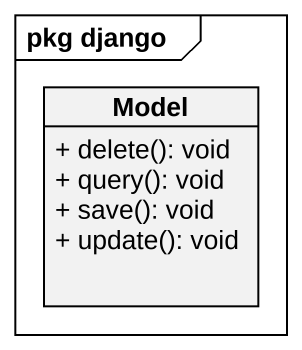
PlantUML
@startuml
mainframe pkg django
hide circle
hide empty members
skinparam classAttributeIconSize 0
class Model {
  + delete(): void
  + query(): void
  + save(): void
  + update(): void
}
@enduml
